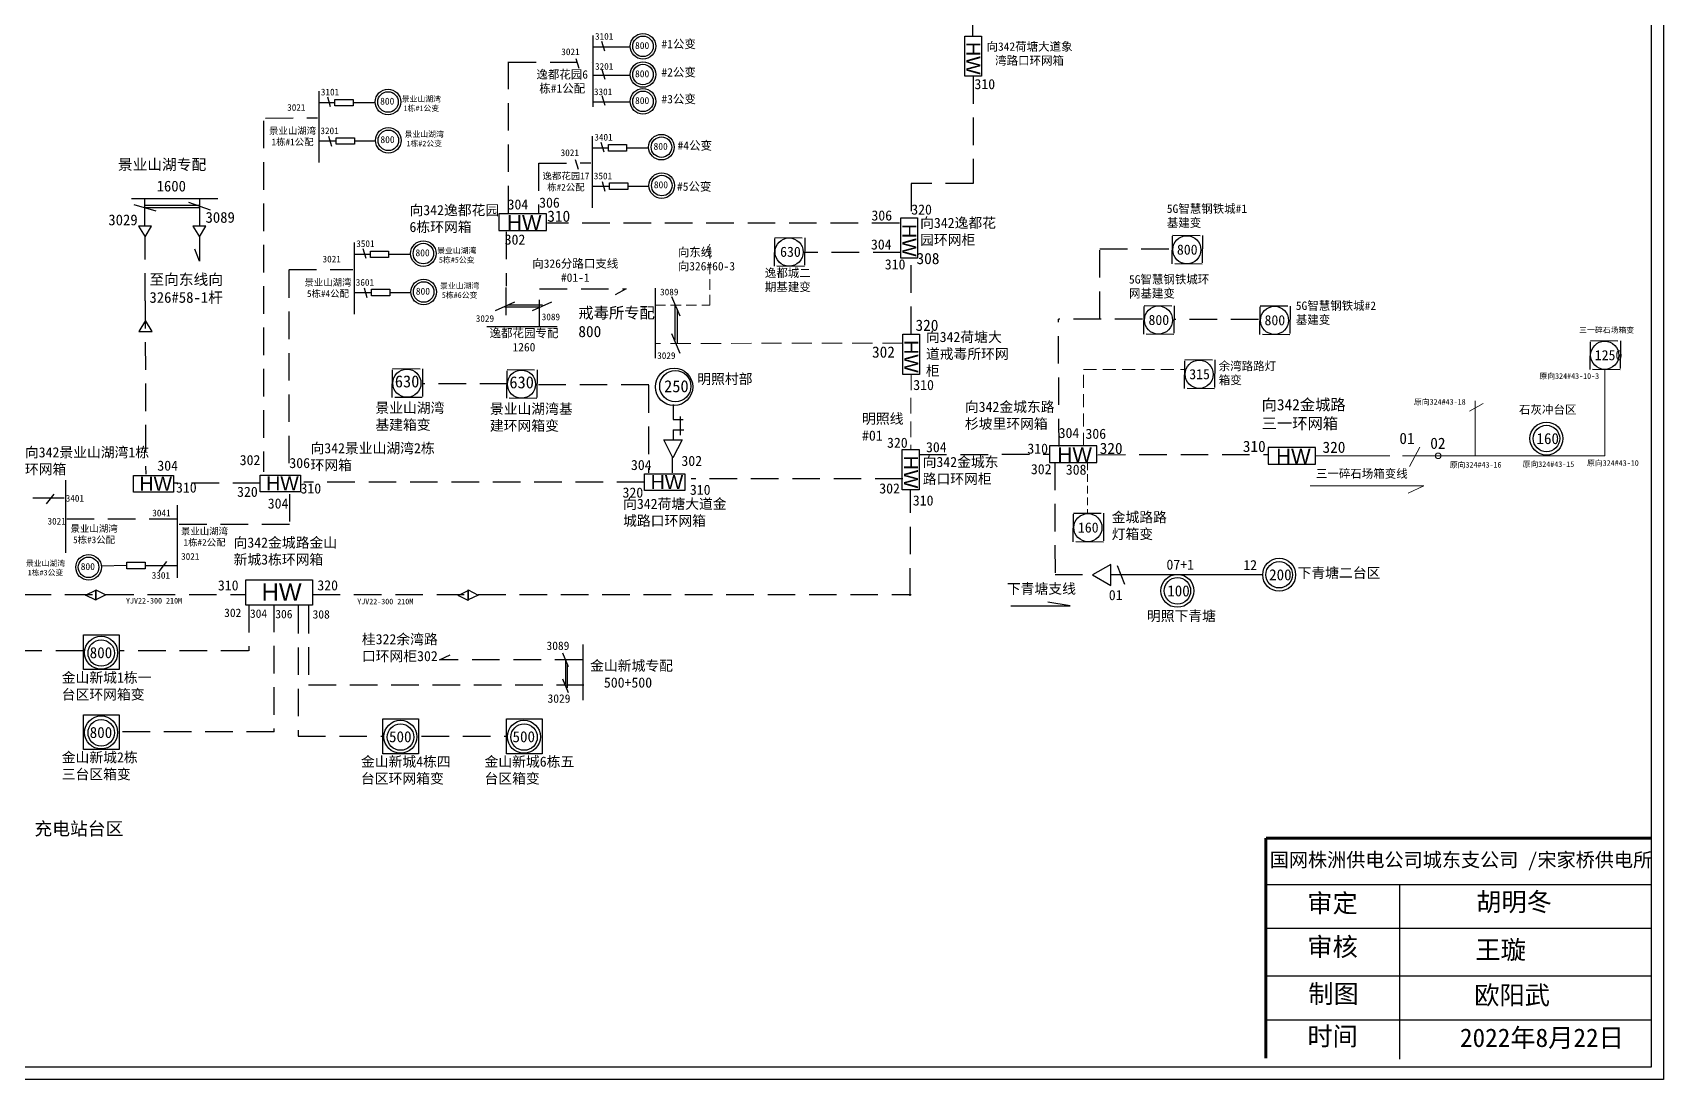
# Model space of a CAD drawing. Extents: x 417 to 858, y 49 to 343.
# Drawn here: x 567.4 to 858.2, y 48.9 to 235.6 of the extents above; entities that cross this region are included whole.
import ezdxf

# ---------------------------------------------------------------- set-up
doc = ezdxf.new("R2010")
doc.units = 0
doc.header["$LTSCALE"] = 0.774411
doc.linetypes.add('DASHED2', pattern=[9.525, 6.35, -3.175])
doc.layers.get('0').update_dxf_attribs({"linetype": 'CONTINUOUS'})
doc.layers.add('0-RefEdit0', color=7, linetype='CONTINUOUS')
doc.layers.add('Layer2', color=1, linetype='CONTINUOUS')
doc.layers.add('MiniCADLayer', color=7, linetype='CONTINUOUS', lineweight=20)
doc.styles.add('仿宋_txtstyle_1.50_0_0', font='simsun.ttc', dxfattribs={"height": 1.5})
doc.styles.add('宋体_txtstyle_0.00_0_0', font='')
doc.styles.add('宋体_txtstyle_1.00_0_0', font='SIMSUN.TTC', dxfattribs={"height": 1})
doc.styles.add('宋体_txtstyle_1.50_0_0', font='SIMSUN.TTC', dxfattribs={"height": 1.5})
doc.styles.add('宋体_txtstyle_1.81_0_0', font='SIMSUN.TTC', dxfattribs={"height": 1.805017})
doc.styles.add('宋体_txtstyle_1.97_0_0', font='SIMSUN.TTC', dxfattribs={"height": 1.967006})
doc.styles.add('宋体_txtstyle_100.00_0_0100', font='SIMSUN.TTC', dxfattribs={"height": 100})
doc.styles.add('宋体_txtstyle_150.00_0_0150', font='SIMSUN.TTC', dxfattribs={"height": 150})
doc.styles.add('宋体_txtstyle_2.00_0_0', font='', dxfattribs={"height": 2})
doc.styles.add('宋体_txtstyle_2.50_0_0', font='SIMSUN.TTC', dxfattribs={"height": 2.5})
doc.styles.add('宋体_txtstyle_200.00_0_0200', font='', dxfattribs={"height": 200})
doc.styles.add('宋体_txtstyle_26.00_0_0', font='', dxfattribs={"height": 26.003762})
doc.styles.add('宋体_txtstyle_3.30_0_0', font='', dxfattribs={"height": 3.3})
doc.styles.add('宋体_txtstyle_5.74_0_0', font='', dxfattribs={"height": 5.738679})
doc.styles.add('宋体_txtstyle_6.55_0_0', font='', dxfattribs={"height": 6.552279})
doc.styles.add('宋体_txtstyle_6.74_0_0', font='', dxfattribs={"height": 6.74255})
doc.styles.get('宋体_txtstyle_0.00_0_0').set_extended_font_data('宋体')
doc.styles.get('宋体_txtstyle_2.00_0_0').set_extended_font_data('宋体')
doc.styles.get('宋体_txtstyle_200.00_0_0200').set_extended_font_data('宋体')
doc.styles.get('宋体_txtstyle_26.00_0_0').set_extended_font_data('宋体')
doc.styles.get('宋体_txtstyle_3.30_0_0').set_extended_font_data('宋体')
doc.styles.get('宋体_txtstyle_5.74_0_0').set_extended_font_data('宋体')
doc.styles.get('宋体_txtstyle_6.55_0_0').set_extended_font_data('宋体')
doc.styles.get('宋体_txtstyle_6.74_0_0').set_extended_font_data('宋体')

msp = doc.modelspace()

# ---------------------------------------------------------------- linework, layer by layer
at = {"color": 0, "linetype": 'DASHED2'}
for p, q in [((735.06, 234.95), (735.06, 251.49)), ((652.19, 230.37), (652.19, 203.07)), ((652.28, 230.31), (667.05, 230.31)), ((608.56, 219.84), (608.56, 157.21)), ((608.92, 220.33), (618.17, 220.38)), ((657.67, 212.27), (666.92, 212.32)), ((657.6, 212.25), (657.6, 203.25)), ((721.94, 201.6), (659.18, 201.6)), ((651.82, 200.05), (651.82, 190.31)), ((722.16, 196.33), (705.07, 196.33)), ((724.03, 181.78), (724.03, 195.23)), ((613.07, 193.29), (624.47, 193.34)), ((613.07, 193.17), (613.07, 156.86)), ((651.79, 190.08), (651.79, 183.23)), ((657.8, 183.01), (657.8, 189.85)), ((657.8, 189.85), (673.23, 189.85)), ((750.42, 161.77), (750.29, 184.46)), ((681.49, 157.04), (681.49, 159.94)), ((676.49, 155.41), (615.77, 155.41)), ((722.53, 155.95), (684.81, 155.95)), ((723.87, 135.14), (723.94, 153.93)), ((536.27, 135.36), (605.43, 135.36)), ((617.32, 135.36), (724.03, 135.36)), ((605.94, 133.51), (605.94, 125.29)), ((610.42, 133.57), (610.42, 110.88)), ((614.72, 133.3), (614.72, 110.09)), ((616.57, 133.33), (616.57, 119.22)), ((576.42, 125.32), (560.2, 125.32)), ((605.87, 125.29), (582.75, 125.29)), ((665.42, 123.72), (639.93, 123.72)), ((616.57, 119.22), (665.67, 119.22)), ((610.47, 110.88), (583.06, 110.88)), ((614.72, 110.09), (629.88, 110.09)), ((636.74, 110.09), (651.91, 110.09))]:
    msp.add_line(p, q, dxfattribs=at)
at = {"color": 0, "linetype": 'Continuous'}
for p, q in [((681.63, 169.21), (681.63, 166.58)), ((681.62, 166.55), (683.36, 166.55)), ((682.86, 167.08), (682.86, 163.79)), ((681.56, 159.7), (679.96, 162.94)), ((679.96, 162.94), (683.22, 162.94)), ((683.22, 162.94), (681.56, 159.7)), ((681.62, 164.71), (683.53, 164.71)), ((681.63, 164.71), (681.63, 163)), ((760.77, 140.5), (762.11, 137.22)), ((576.85, 135.23), (578.64, 136.12)), ((578.64, 134.32), (576.85, 135.23)), ((578.64, 136.21), (580.43, 135.3)), ((578.64, 134.41), (578.64, 136.21)), ((578.64, 136.12), (578.64, 134.32)), ((580.43, 135.3), (578.64, 134.41)), ((643.27, 135.19), (645.06, 136.07)), ((645.06, 134.27), (643.27, 135.19)), ((645.06, 136.16), (646.85, 135.25)), ((645.06, 134.37), (645.06, 136.16)), ((645.06, 136.07), (645.06, 134.27)), ((646.85, 135.25), (645.06, 134.37)), ((752.41, 133.32), (748.43, 133.98)), ((741.79, 133.32), (752.41, 133.32))]:
    msp.add_line(p, q, dxfattribs=at)
at = {"linetype": 'Continuous'}
for p, q in [((787.31, 83.65), (855.91, 83.65)), ((811.12, 83.64), (811.12, 52.48)), ((787.31, 75.84), (855.91, 75.84)), ((787.31, 67.31), (855.91, 67.31)), ((787.31, 59.5), (855.91, 59.5))]:
    msp.add_line(p, q, dxfattribs=at)
at = {"color": 0, "linetype": 'Continuous'}
for points in [[(736.6, 234.95), (736.6, 227.78), (733.61, 227.78), (733.61, 234.95)], [(725.18, 202.5), (725.18, 195.33), (722.2, 195.33), (722.2, 202.5)], [(725.53, 181.78), (725.53, 174.61), (722.54, 174.61), (722.54, 181.78)], [(725.45, 161.18), (725.45, 154.01), (722.46, 154.01), (722.46, 161.18)], [(585.36, 156.6), (592.53, 156.6), (592.53, 153.61), (585.36, 153.61)], [(607.96, 156.66), (615.13, 156.66), (615.13, 153.68), (607.96, 153.68)], [(676.52, 156.88), (683.68, 156.88), (683.68, 153.9), (676.52, 153.9)]]:
    msp.add_lwpolyline(points, close=True, dxfattribs=at)
at = {"color": 0, "lineweight": -2}
for points in [[(650.54, 200.27), (659.02, 200.27), (659.02, 203.25), (650.54, 203.25)], [(748.69, 158.88), (757.17, 158.88), (757.17, 161.86), (748.69, 161.86)], [(787.68, 158.59), (796.16, 158.59), (796.16, 161.57), (787.68, 161.57)]]:
    msp.add_lwpolyline(points, close=True, dxfattribs=at)
at = {"color": 0, "linetype": 'DASHED2'}
msp.add_lwpolyline([(705.03, 193.85), (699.67, 193.9), (699.72, 199.03), (705.08, 198.98)], close=True, dxfattribs=at)
at = {"linetype": 'DASHED2'}
for points in [[(775.95, 194.26), (770.59, 194.32), (770.64, 199.45), (776, 199.39)], [(770.89, 181.73), (765.52, 181.78), (765.58, 186.91), (770.94, 186.85)], [(791.58, 181.67), (786.21, 181.72), (786.27, 186.85), (791.63, 186.8)], [(850.46, 175.44), (845.1, 175.5), (845.15, 180.63), (850.51, 180.57)], [(636.88, 170.46), (631.51, 170.51), (631.57, 175.64), (636.93, 175.59)], [(657.3, 170.29), (651.94, 170.34), (651.99, 175.47), (657.36, 175.42)], [(778.15, 172.05), (772.79, 172.11), (772.84, 177.23), (778.2, 177.18)], [(758.31, 144.7), (752.94, 144.75), (752.99, 149.88), (758.36, 149.83)]]:
    msp.add_lwpolyline(points, close=True, dxfattribs=at)
at = {"linetype": 'Continuous', "const_width": 0.55}
for points in [[(787.27, 91.91), (787.27, 52.61)], [(787.31, 91.91), (855.91, 91.91)]]:
    msp.add_lwpolyline(points, dxfattribs=at)
at = {"color": 0, "linetype": 'Continuous'}
for centre, radius in [((676.22, 233.12), 2.28), ((676.22, 228.08), 2.28), ((630.76, 223.19), 2.28), ((676.22, 223.3), 2.28), ((630.82, 216.34), 2.28), ((679.51, 215.13), 2.28), ((679.57, 208.28), 2.28), ((637.07, 196.15), 2.28), ((637.12, 189.3), 2.28), ((681.77, 172.39), 3.33), ((837.32, 163.16), 2.94), ((577.37, 140.2), 2.28), ((789.66, 138.87), 2.94), ((771.51, 136), 2.94), ((579.61, 124.97), 2.94), ((579.61, 110.74), 2.94), ((632.97, 109.98), 2.94), ((655, 109.98), 2.94)]:
    msp.add_circle(centre, radius, dxfattribs=at)
at = {"color": 0}
for centre, radius in [((676.22, 233.12), 1.83), ((676.22, 228.08), 1.83), ((630.76, 223.19), 1.83), ((676.22, 223.3), 1.83), ((630.82, 216.34), 1.83), ((679.51, 215.13), 1.83), ((679.57, 208.28), 1.83), ((637.07, 196.15), 1.83), ((702.28, 196.42), 2.51), ((637.12, 189.3), 1.83), ((681.99, 172.49), 2.79), ((837.32, 163.16), 2.36), ((577.37, 140.2), 1.83), ((789.66, 138.87), 2.36), ((771.51, 136), 2.36), ((579.63, 124.91), 2.36), ((579.63, 110.68), 2.36), ((633, 109.92), 2.36), ((655.02, 109.92), 2.36)]:
    msp.add_circle(centre, radius, dxfattribs=at)
for centre in [(773.2, 196.83), (768.14, 184.3), (788.83, 184.24), (847.71, 178.01), (634.13, 173.03), (654.56, 172.86), (775.4, 174.62), (755.56, 147.27)]:
    msp.add_circle(centre, 2.51)
at = {"layer": '0-RefEdit0', "color": 7, "linetype": 'Continuous'}
for p, q in [((585.02, 205.98), (600.43, 205.98)), ((585.44, 204.9), (589.39, 203.8)), ((587.27, 204.35), (597.03, 204.35)), ((587.42, 201.06), (587.42, 205.98)), ((595.19, 205.32), (599.07, 203.96)), ((597.13, 205.98), (597.13, 201.06)), ((588.59, 201.06), (586.25, 201.06)), ((586.25, 201.06), (587.45, 199.13)), ((587.45, 199.13), (588.59, 201.06)), ((598.3, 201.06), (595.96, 201.06)), ((595.96, 201.06), (597.16, 199.13)), ((597.16, 199.13), (598.3, 201.06)), ((597.13, 194.81), (596.32, 196.94)), ((587.49, 184.19), (586.35, 182.26)), ((588.69, 182.26), (587.49, 184.19)), ((586.35, 182.26), (588.69, 182.26))]:
    msp.add_line(p, q, dxfattribs=at)
at = {"layer": '0-RefEdit0', "color": 7, "linetype": 'DASHED2'}
for p, q in [((587.45, 187.73), (587.45, 199.13)), ((597.16, 199.11), (597.16, 194.81)), ((587.45, 187.73), (587.55, 156.8))]:
    msp.add_line(p, q, dxfattribs=at)
at = {"layer": 'Layer2', "color": 0}
for p, q in [((667.28, 233.01), (673.84, 233.01)), ((667.29, 235.06), (667.29, 222.3)), ((668.84, 234.03), (669.35, 232.29)), ((664.25, 230.93), (664.76, 229.19)), ((667.28, 227.98), (673.84, 227.98)), ((668.9, 228.99), (669.42, 227.25)), ((618.41, 225.14), (618.41, 212.37)), ((619.96, 224.1), (620.47, 222.36)), ((668.9, 224.34), (669.42, 222.6)), ((618.4, 223.09), (621.21, 223.09)), ((624.63, 223.09), (628.39, 223.09)), ((667.28, 223.2), (673.84, 223.2)), ((618.51, 216.24), (621.5, 216.24)), ((620.17, 217.08), (620.69, 215.33)), ((624.87, 216.24), (628.44, 216.24)), ((667.16, 217.07), (667.16, 204.31)), ((668.71, 216.04), (669.23, 214.3)), ((664.12, 212.94), (664.64, 211.2)), ((667.16, 215.02), (669.96, 215.02)), ((673.38, 215.02), (677.14, 215.02)), ((667.26, 208.18), (670.25, 208.18)), ((668.92, 209.01), (669.44, 207.27)), ((673.62, 208.18), (677.2, 208.18)), ((587.45, 204.8), (597.15, 204.8)), ((624.71, 198.1), (624.71, 185.33)), ((624.71, 196.05), (627.51, 196.05)), ((626.26, 197.06), (626.78, 195.32)), ((630.94, 196.05), (634.69, 196.05)), ((624.81, 189.2), (627.81, 189.2)), ((626.48, 190.04), (626.99, 188.29)), ((631.18, 189.2), (634.75, 189.2)), ((673.23, 189.85), (671.25, 188.81)), ((678.38, 190), (678.38, 177.48)), ((649.91, 186.02), (653.39, 187.53)), ((651.59, 186.67), (657.68, 186.67)), ((652.19, 187.03), (658.28, 187.03)), ((656.52, 186.02), (660, 187.53)), ((681.28, 188.5), (682.79, 185.02)), ((681.92, 186.82), (681.92, 180.73)), ((682.29, 186.22), (682.29, 180.13)), ((648.4, 183.12), (660.93, 183.12)), ((681.28, 181.89), (682.79, 178.41)), ((759.68, 138.9), (786.76, 138.9)), ((665.51, 126.45), (665.51, 116.51)), ((639.93, 123.72), (641.83, 124.61)), ((661.85, 124.94), (662.91, 122.49)), ((662.4, 123.7), (662.4, 119.39)), ((662.68, 122.99), (662.68, 118.69)), ((661.85, 120.32), (662.91, 117.86))]:
    msp.add_line(p, q, dxfattribs=at)
at = {"layer": 'Layer2', "color": 7, "linetype": 'Continuous', "lineweight": 0, "ltscale": 0.209174}
msp.add_line((688.16, 197.81), (687.13, 195.78), dxfattribs=at)
at = {"layer": 'Layer2', "color": 7, "linetype": 'DASHED2', "lineweight": 0, "ltscale": 0.376514}
for p, q in [((688.16, 186.93), (688.16, 197.81)), ((678.38, 186.93), (688.16, 186.93))]:
    msp.add_line(p, q, dxfattribs=at)
at = {"layer": 'Layer2', "color": 7, "linetype": 'DASHED2'}
for p, q in [((757.7, 184.49), (757.7, 197.02)), ((757.7, 197.02), (770.24, 197.02)), ((677.18, 172.66), (677.18, 157.04)), ((608.01, 155.18), (592.57, 155.18)), ((613.18, 153.26), (613.18, 147.83)), ((593.09, 148.8), (573.52, 148.8)), ((613.18, 147.83), (593.34, 147.83))]:
    msp.add_line(p, q, dxfattribs=at)
at = {"layer": 'Layer2', "color": 0, "linetype": 'DASHED2'}
for p, q in [((765.28, 184.46), (750.29, 184.46)), ((785.97, 184.41), (770.98, 184.41)), ((652.05, 172.9), (637.06, 172.9)), ((677.24, 172.73), (657.48, 172.73)), ((725.45, 160.33), (748.66, 160.36)), ((757.35, 160.28), (787.68, 160.34)), ((749.66, 158.88), (749.7, 138.92)), ((749.7, 138.92), (756.51, 138.92))]:
    msp.add_line(p, q, dxfattribs=at)
at = {"layer": 'Layer2', "color": 7, "linetype": 'DASHED2', "lineweight": 0, "ltscale": 0.731943}
msp.add_line((722.54, 180.17), (678.38, 180.13), dxfattribs=at)
at = {"layer": 'Layer2', "color": 7, "linetype": 'DASHED2', "lineweight": 0, "ltscale": 0.568876}
msp.add_line((724.03, 174.61), (723.96, 161.18), dxfattribs=at)
at = {"layer": 'Layer2', "color": 7, "linetype": 'DASHED2', "lineweight": 0, "ltscale": 0.468587}
for p, q in [((754.76, 161.86), (754.76, 175.5)), ((754.76, 175.5), (772.76, 175.5))]:
    msp.add_line(p, q, dxfattribs=at)
at = {"layer": 'Layer2', "color": 7, "linetype": 'Continuous', "lineweight": 0, "ltscale": 1.229363}
msp.add_line((847.75, 160.08), (847.75, 175.33), dxfattribs=at)
at = {"layer": 'Layer2', "color": 7, "linetype": 'Continuous', "lineweight": 0, "ltscale": 0.819168}
for p, q in [((826.03, 169.39), (823.57, 168.07)), ((824.63, 160.08), (824.63, 169.89))]:
    msp.add_line(p, q, dxfattribs=at)
at = {"layer": 'Layer2', "color": 7, "linetype": 'Continuous', "lineweight": 0, "ltscale": 1.203626}
msp.add_line((796.16, 160.08), (809.42, 160.08), dxfattribs=at)
at = {"layer": 'Layer2', "color": 7, "linetype": 'Continuous', "lineweight": 0, "ltscale": 1.592462}
msp.add_line((811.66, 160.08), (847.75, 160.08), dxfattribs=at)
at = {"layer": 'Layer2', "color": 7, "linetype": 'Continuous', "lineweight": 0, "ltscale": 0.491501}
msp.add_line((814.75, 161.6), (812.89, 158.16), dxfattribs=at)
at = {"layer": 'Layer2', "color": 7, "linetype": 'DASHED2', "lineweight": 0, "ltscale": 0.281152}
msp.add_line((755.48, 158.88), (755.48, 149.88), dxfattribs=at)
at = {"layer": 'Layer2', "color": 7}
for p, q in [((573.23, 155.74), (573.23, 142.8)), ((573, 152.51), (567.42, 152.51)), ((569.85, 151.5), (571.22, 153.25)), ((593.19, 151.29), (593.19, 138.35)), ((584.12, 140.51), (579.66, 140.43)), ((593.08, 140.47), (587.5, 140.47)), ((589.93, 139.45), (591.31, 141.21))]:
    msp.add_line(p, q, dxfattribs=at)
at = {"layer": 'Layer2', "color": 7, "linetype": 'Continuous', "lineweight": 0, "ltscale": 0.455093}
for p, q in [((795.2, 154.72), (815.45, 154.72)), ((815.45, 154.72), (812.67, 153.4))]:
    msp.add_line(p, q, dxfattribs=at)
at = {"layer": 'Layer2', "color": 7}
for points in [[(417.09, 342.72), (858.17, 342.72), (858.17, 48.87), (417.09, 48.87)], [(419.27, 340.55), (855.99, 340.55), (855.99, 51.04), (419.27, 51.04)]]:
    msp.add_lwpolyline(points, close=True, dxfattribs=at)
at = {"layer": 'Layer2', "color": 7, "linetype": 'DASHED2'}
msp.add_lwpolyline([(735.1, 227.78), (735.1, 208.62), (724.05, 208.62), (724.05, 202.5)], dxfattribs=at)
at = {"layer": 'Layer2', "color": 0}
for points in [[(621.3, 223.64), (624.56, 223.64), (624.56, 222.48), (621.3, 222.48)], [(621.53, 216.82), (624.78, 216.82), (624.78, 215.66), (621.53, 215.66)], [(670.06, 215.58), (673.31, 215.58), (673.31, 214.42), (670.06, 214.42)], [(670.28, 208.75), (673.54, 208.75), (673.54, 207.59), (670.28, 207.59)], [(627.61, 196.6), (630.86, 196.6), (630.86, 195.44), (627.61, 195.44)], [(627.83, 189.78), (631.09, 189.78), (631.09, 188.62), (627.83, 188.62)], [(584.19, 141.11), (587.45, 141.11), (587.45, 139.95), (584.19, 139.95)], [(756.37, 138.84), (759.62, 136.97), (759.62, 140.72)], [(605.43, 137.96), (617.32, 137.96), (617.32, 133.45), (605.43, 133.45)], [(576.48, 128.14), (582.83, 128.14), (582.83, 121.95), (576.48, 121.95)], [(576.48, 113.91), (582.83, 113.91), (582.83, 107.72), (576.48, 107.72)], [(629.85, 113.15), (636.19, 113.15), (636.19, 106.96), (629.85, 106.96)], [(651.87, 113.15), (658.22, 113.15), (658.22, 106.96), (651.87, 106.96)]]:
    msp.add_lwpolyline(points, close=True, dxfattribs=at)
at = {"layer": 'Layer2', "color": 7, "linetype": 'Continuous', "lineweight": 0, "ltscale": 0.455093}
msp.add_circle((818, 160.08), 0.501, dxfattribs=at)

# ---------------------------------------------------------------- texts
at = {"color": 0}
for s, insert, char_height, width, attachment_point, style in [('3021', (661.66, 232.74), 1.2, 21.6783, 1, '宋体_txtstyle_0.00_0_0'), ('3101', (667.67, 235.49), 1.2, 21.6783, 1, '宋体_txtstyle_0.00_0_0'), ('{\\fSimSun|b0|i0|c134|p2;#1公变}', (682.59, 234.27), 1.5, 11.0361, 2, '宋体_txtstyle_0.00_0_0'), ('{\\fSimSun|b0|i0|c134|p2;向342荷塘大道象湾路口环网箱}', (745.15, 233.82), 1.5, 15.6256, 2, '宋体_txtstyle_0.00_0_0'), ('3201', (667.67, 230.13), 1.2, 21.6783, 1, '宋体_txtstyle_0.00_0_0'), ('{\\fSimSun|b0|i0|c134|p2;逸都花园6栋#1公配}', (661.82, 228.85), 1.5, 11.0361, 2, '宋体_txtstyle_0.00_0_0'), ('{\\fSimSun|b0|i0|c134|p2;#2公变}', (682.59, 229.23), 1.5, 11.0361, 2, '宋体_txtstyle_0.00_0_0'), ('{\\fSimSun|b0|i0|c134|p2;3101}', (618.79, 225.56), 1.2, 21.6783, 1, '宋体_txtstyle_0.00_0_0'), ('{\\fSimSun|b0|i0|c134|p2;景业山湖湾1栋#1公变}', (636.71, 224.23), 1, 7.1729, 2, '宋体_txtstyle_0.00_0_0'), ('3301', (667.48, 225.61), 1.2, 21.6783, 1, '宋体_txtstyle_0.00_0_0'), ('{\\fSimSun|b0|i0|c134|p2;#3公变}', (682.59, 224.45), 1.5, 11.0361, 2, '宋体_txtstyle_0.00_0_0'), ('{\\fSimSun|b0|i0|c134|p2;3021}', (612.78, 222.81), 1.2, 21.6783, 1, '宋体_txtstyle_0.00_0_0'), ('{\\fSimSun|b0|i0|c134|p2;景业山湖湾1栋#1公配}', (613.74, 218.65), 1.2, 8.8289, 2, '宋体_txtstyle_0.00_0_0'), ('{\\fSimSun|b0|i0|c134|p2;3201}', (618.71, 218.65), 1.2, 21.6783, 1, '宋体_txtstyle_0.00_0_0'), ('{\\fSimSun|b0|i0|c134|p2;景业山湖湾1栋#2公变}', (637.22, 217.95), 1, 7.1729, 2, '宋体_txtstyle_0.00_0_0'), ('3401', (667.55, 217.5), 1.2, 21.6783, 1, '宋体_txtstyle_0.00_0_0'), ('{\\fSimSun|b0|i0|c134|p2;#4公变}', (685.46, 216.16), 1.5, 11.0361, 2, '宋体_txtstyle_0.00_0_0'), ('3021', (661.54, 214.74), 1.2, 21.6783, 1, '宋体_txtstyle_0.00_0_0'), ('{\\fSimSun|b0|i0|c134|p2;逸都花园17栋#2公配}', (662.49, 210.59), 1.2, 8.8289, 2, '宋体_txtstyle_0.00_0_0'), ('3501', (667.46, 210.59), 1.2, 21.6783, 1, '宋体_txtstyle_0.00_0_0'), ('{\\fSimSun|b0|i0|c134|p2;#5公变}', (685.36, 208.85), 1.5, 11.0361, 2, '宋体_txtstyle_0.00_0_0'), ('{\\fSimSun|b0|i0|c134|p2;304}', (652.08, 205.82), 1.805, 21.6783, 1, '宋体_txtstyle_0.00_0_0'), ('{\\fSimSun|b0|i0|c134|p2;306}', (657.71, 206.14), 1.805, 21.6783, 1, '宋体_txtstyle_0.00_0_0'), ('306', (716.96, 203.85), 1.805, 21.6783, 1, '宋体_txtstyle_0.00_0_0'), ('320', (724.06, 204.91), 1.805, 21.6783, 1, '宋体_txtstyle_0.00_0_0'), ('{\\fSimSun|b0|i0|c134|p2;向}342{\\fSimSun|b0|i0|c134|p2;逸都花园环网柜}', (725.64, 202.53), 1.805, 14.2401, 1, '宋体_txtstyle_0.00_0_0'), ('{\\fNSimSun|b0|i0|c134|p49;3501}', (625.1, 198.52), 1.2, 21.6783, 1, '宋体_txtstyle_0.00_0_0'), ('302', (651.56, 199.55), 1.805, 21.6783, 1, '宋体_txtstyle_0.00_0_0'), ('304', (716.87, 198.68), 1.805, 21.6783, 1, '宋体_txtstyle_0.00_0_0'), ('{\\fSimSun|b0|i0|c134|p2;800}', (771.43, 197.76), 1.805, 21.6783, 1, '宋体_txtstyle_0.00_0_0'), ('{\\fSimSun|b0|i0|c134|p2;3021}', (619.09, 195.77), 1.2, 21.6783, 1, '宋体_txtstyle_0.00_0_0'), ('{\\fSimSun|b0|i0|c134|p2;景业山湖湾5栋#5公变}', (643.02, 197.19), 1, 7.1729, 2, '宋体_txtstyle_0.00_0_0'), ('{\\fSimSun|b0|i0|c134|p2;向326分路口支线#01-1}', (664.15, 195.12), 1.5, 17.3994, 2, '宋体_txtstyle_0.00_0_0'), ('{\\fSimSun|b0|i0|c134|p2;630}', (700.67, 197.38), 1.8096, 3.8063, 1, '宋体_txtstyle_0.00_0_0'), ('310', (719.34, 195.13), 1.805, 21.6783, 1, '宋体_txtstyle_0.00_0_0'), ('逸都城二\\P期基建变', (702.05, 193.44), 1.5, 11.0361, 2, '宋体_txtstyle_0.00_0_0'), ('{\\fSimSun|b0|i0|c134|p2;景业山湖湾5栋#4公配}', (620.05, 191.61), 1.2, 8.8289, 2, '宋体_txtstyle_0.00_0_0'), ('{\\fNSimSun|b0|i0|c134|p49;3601}', (625.01, 191.61), 1.2, 21.6783, 1, '宋体_txtstyle_0.00_0_0'), ('{\\fSimSun|b0|i0|c134|p2;景业山湖湾5栋#6公变}', (643.53, 190.91), 1, 7.1729, 2, '宋体_txtstyle_0.00_0_0'), ('3029', (646.41, 185.17), 1.2, 21.6783, 1, '宋体_txtstyle_0.00_0_0'), ('3089', (658.17, 185.46), 1.2, 21.6783, 1, '宋体_txtstyle_0.00_0_0'), ('{\\fSimSun|b0|i0|c134|p2;800}', (766.36, 185.22), 1.805, 21.6783, 1, '宋体_txtstyle_0.00_0_0'), ('{\\fSimSun|b0|i0|c134|p2;800}', (787.05, 185.17), 1.805, 21.6783, 1, '宋体_txtstyle_0.00_0_0'), ('{\\fSimSun|b0|i0|c134|p2;逸都花园专配\\P1260}', (655, 182.71), 1.5, 17.3994, 2, '宋体_txtstyle_0.00_0_0'), ('明照村部', (685.91, 174.7), 1.805, 26.3139, 1, '宋体_txtstyle_0.00_0_0'), ('{\\fSimSun|b0|i0|c134|p2;630}', (631.98, 174.43), 2.1415, 4.5044, 1, '宋体_txtstyle_0.00_0_0'), ('{\\fSimSun|b0|i0|c134|p2;630}', (652.4, 174.26), 2.1415, 4.5044, 1, '宋体_txtstyle_0.00_0_0'), ('{\\fSimSun|b0|i0|c134|p2;250}', (679.99, 173.56), 2.1415, 4.5044, 1, '宋体_txtstyle_0.00_0_0'), ('{\\fSimSun|b0|i0|c134|p2;310}', (724.42, 173.62), 1.805, 21.6783, 1, '宋体_txtstyle_0.00_0_0'), ('{\\fSimSun|b0|i0|c134|p2;向342金城东路杉坡里环网箱}', (733.62, 169.72), 1.805, 16.9515, 1, '宋体_txtstyle_0.00_0_0'), ('{\\fSimSun|b0|i0|c134|p2;明照线#01}', (715.28, 167.61), 1.8096, 8.1026, 1, '宋体_txtstyle_0.00_0_0'), ('{\\fSimSun|b0|i0|c134|p2;320}', (719.74, 163.32), 1.805, 21.6783, 1, '宋体_txtstyle_0.00_0_0'), ('{\\fSimSun|b0|i0|c134|p2;向342景业山湖湾1栋环网箱}', (566.02, 161.61), 1.805, 22.7937, 1, '宋体_txtstyle_0.00_0_0'), ('{\\fSimSun|b0|i0|c134|p2;302}', (604.32, 160.23), 1.805, 21.6783, 1, '宋体_txtstyle_0.00_0_0'), ('{\\fSimSun|b0|i0|c134|p2;向342景业山湖湾2栋环网箱}', (616.94, 162.35), 1.805, 22.7937, 1, '宋体_txtstyle_0.00_0_0'), ('{\\fSimSun|b0|i0|c134|p2;302}', (683.08, 160.08), 1.805, 21.6783, 1, '宋体_txtstyle_0.00_0_0'), ('{\\fSimSun|b0|i0|c134|p2;向342金城东路口环网柜}', (726.09, 159.89), 1.805, 15.8017, 1, '宋体_txtstyle_0.00_0_0'), ('{\\fSimSun|b0|i0|c134|p2;304}', (726.69, 162.53), 1.805, 21.6783, 1, '宋体_txtstyle_0.00_0_0'), ('{\\fSimSun|b0|i0|c134|p2;310}', (744.76, 162.27), 1.805, 21.6783, 1, '宋体_txtstyle_0.00_0_0'), ('{\\fSimSun|b0|i0|c134|p2;304}', (589.63, 159.23), 1.805, 21.6783, 1, '宋体_txtstyle_0.00_0_0'), ('{\\fSimSun|b0|i0|c134|p2;306}', (613.17, 159.7), 1.805, 21.6783, 1, '宋体_txtstyle_0.00_0_0'), ('{\\fSimSun|b0|i0|c134|p2;304}', (674.08, 159.35), 1.805, 21.6783, 1, '宋体_txtstyle_0.00_0_0'), ('{\\fSimSun|b0|i0|c134|p2;302}', (745.39, 158.61), 1.805, 21.6783, 1, '宋体_txtstyle_0.00_0_0'), ('{\\fSimSun|b0|i0|c134|p2;308}', (751.62, 158.52), 1.805, 21.6783, 1, '宋体_txtstyle_0.00_0_0'), ('{\\fSimSun|b0|i0|c134|p2;310}', (592.96, 155.33), 1.805, 21.6783, 1, '宋体_txtstyle_0.00_0_0'), ('{\\fSimSun|b0|i0|c134|p2;320}', (603.85, 154.57), 1.805, 21.6783, 1, '宋体_txtstyle_0.00_0_0'), ('{\\fSimSun|b0|i0|c134|p2;310}', (615.16, 155.17), 1.805, 21.6783, 1, '宋体_txtstyle_0.00_0_0'), ('{\\fSimSun|b0|i0|c134|p2;320}', (672.58, 154.43), 1.805, 21.6783, 1, '宋体_txtstyle_0.00_0_0'), ('{\\fSimSun|b0|i0|c134|p2;310}', (684.59, 154.93), 1.805, 21.6783, 1, '宋体_txtstyle_0.00_0_0'), ('{\\fSimSun|b0|i0|c134|p2;302}', (718.36, 155.17), 1.805, 21.6783, 1, '宋体_txtstyle_0.00_0_0'), ('{\\fSimSun|b0|i0|c134|p2;3401}', (573.29, 153.11), 1.2, 21.6783, 1, '宋体_txtstyle_0.00_0_0'), ('{\\fSimSun|b0|i0|c134|p2;304}', (609.32, 152.48), 1.805, 21.6783, 1, '宋体_txtstyle_0.00_0_0'), ('{\\fSimSun|b0|i0|c134|p2;向342荷塘大道金城路口环网箱}', (672.68, 152.42), 1.805, 18.9073, 1, '宋体_txtstyle_0.00_0_0'), ('{\\fSimSun|b0|i0|c134|p2;310}', (724.34, 153.02), 1.805, 21.6783, 1, '宋体_txtstyle_0.00_0_0'), ('{\\fSimSun|b0|i0|c134|p2;3021}', (570.05, 149.02), 1.2, 21.6783, 1, '宋体_txtstyle_0.00_0_0'), ('{\\fSimSun|b0|i0|c134|p2;3041}', (588.73, 150.49), 1.2, 21.6783, 1, '宋体_txtstyle_0.00_0_0'), ('{\\fSimSun|b0|i0|c134|p2;景业山湖湾5栋#3公配}', (578.35, 147.7), 1.2, 8.8289, 2, '宋体_txtstyle_0.00_0_0'), ('{\\fSimSun|b0|i0|c134|p2;景业山湖湾1栋#2公配}', (598.04, 147.24), 1.2, 8.8289, 2, '宋体_txtstyle_0.00_0_0'), ('{\\fSimSun|b0|i0|c134|p2;160}', (753.78, 148.2), 1.805, 21.6783, 1, '宋体_txtstyle_0.00_0_0'), ('3021', (593.87, 142.74), 1.2, 21.6783, 1, '宋体_txtstyle_0.00_0_0'), ('{\\fSimSun|b0|i0|c134|p2;景业山湖湾1栋#3公变}', (569.69, 141.42), 1, 7.1729, 2, '宋体_txtstyle_0.00_0_0'), ('{\\fSimSun|b0|i0|c134|p2;07+1}', (769.56, 141.58), 1.8096, 3.8063, 1, '宋体_txtstyle_0.00_0_0'), ('{\\fSimSun|b0|i0|c134|p2;12}', (783.26, 141.5), 1.8096, 3.8063, 1, '宋体_txtstyle_0.00_0_0'), ('3301', (588.63, 139.35), 1.2, 21.6783, 1, '宋体_txtstyle_0.00_0_0'), ('310', (600.43, 137.88), 1.805, 166.6141, 1, '宋体_txtstyle_26.00_0_0'), ('320', (618.16, 137.89), 1.805, 21.6783, 1, '宋体_txtstyle_0.00_0_0'), ('{\\fSimSun|b0|i0|c134|p2;下青塘支线}', (741.09, 137.29), 1.8096, 13.5548, 1, '宋体_txtstyle_0.00_0_0'), ('YJV22-300 210M', (584.04, 134.74), 1, 21.6783, 1, '宋体_txtstyle_0.00_0_0'), ('YJV22-300 210M', (625.27, 134.6), 1, 21.6783, 1, '宋体_txtstyle_0.00_0_0'), ('{\\fSimSun|b0|i0|c134|p2;01}', (759.28, 136.15), 1.8096, 3.8063, 1, '宋体_txtstyle_0.00_0_0'), ('302', (601.54, 132.84), 1.5, 21.6783, 1, '宋体_txtstyle_0.00_0_0'), ('304', (606.15, 132.69), 1.5, 21.6783, 1, '宋体_txtstyle_0.00_0_0'), ('306', (610.67, 132.61), 1.5, 21.6783, 1, '宋体_txtstyle_0.00_0_0'), ('明照下青塘', (766.08, 132.43), 1.805, 26.3139, 1, '宋体_txtstyle_0.00_0_0'), ('{\\fSimSun|b0|i0|c134|p2;桂322余湾路口环网柜302}', (626.1, 128.28), 1.805, 15.642, 1, '宋体_txtstyle_0.00_0_0'), ('800', (577.57, 125.96), 1.967, 9.9989, 1, '宋体_txtstyle_0.00_0_0'), ('3089', (659.02, 126.96), 1.5, 21.6783, 1, '宋体_txtstyle_0.00_0_0'), ('{\\fSimSun|b0|i0|c134|p2;金山新城1栋一台区环网箱变}', (572.58, 121.44), 1.805, 16.8219, 1, '宋体_txtstyle_0.00_0_0'), ('3029', (659.21, 117.54), 1.5, 21.6783, 1, '宋体_txtstyle_0.00_0_0'), ('800', (577.57, 111.73), 1.967, 9.9989, 1, '宋体_txtstyle_0.00_0_0'), ('500', (630.94, 110.97), 1.967, 9.9989, 1, '宋体_txtstyle_0.00_0_0'), ('500', (652.96, 110.97), 1.967, 9.9989, 1, '宋体_txtstyle_0.00_0_0'), ('{\\fSimSun|b0|i0|c134|p2;金山新城2栋三台区箱变}', (572.58, 107.21), 1.805, 14.2422, 1, '宋体_txtstyle_0.00_0_0'), ('{\\fSimSun|b0|i0|c134|p2;金山新城4栋四台区环网箱变}', (625.94, 106.45), 1.805, 16.4159, 1, '宋体_txtstyle_0.00_0_0'), ('{\\fSimSun|b0|i0|c134|p2;金山新城6栋五台区箱变}', (647.97, 106.45), 1.805, 16.4159, 1, '宋体_txtstyle_0.00_0_0'), ('充电站台区', (567.71, 94.75), 2.328, 16.7819, 1, '宋体_txtstyle_0.00_0_0')]:
    msp.add_mtext(s, dxfattribs=dict(at, insert=insert, char_height=char_height, width=width, attachment_point=attachment_point, style=style))
at = {"color": 0, "linetype": 'Continuous', "attachment_point": 1}
for s, insert, char_height, width, style in [('800', (674.81, 233.88), 1.24, 3.3639, '宋体_txtstyle_0.00_0_0'), ('800', (674.81, 228.84), 1.24, 3.3639, '宋体_txtstyle_0.00_0_0'), ('800', (629.36, 223.95), 1.24, 3.3639, '宋体_txtstyle_0.00_0_0'), ('800', (674.81, 224.06), 1.24, 3.3639, '宋体_txtstyle_0.00_0_0'), ('800', (629.41, 217.1), 1.24, 3.3639, '宋体_txtstyle_0.00_0_0'), ('800', (678.11, 215.89), 1.24, 3.3639, '宋体_txtstyle_0.00_0_0'), ('{\\fSimSun|b0|i0|c134|p2;景业山湖专配}', (582.6, 213), 1.9238, 32.069, '宋体_txtstyle_5.74_0_0'), ('800', (678.16, 209.04), 1.24, 3.3639, '宋体_txtstyle_0.00_0_0'), ('800', (635.66, 196.91), 1.24, 3.3639, '宋体_txtstyle_0.00_0_0'), ('{\\fSimSun|b0|i0|c134|p2;至向东线向326#58-1杆}', (588.22, 192.5), 1.9238, 23.3931, '宋体_txtstyle_6.74_0_0'), ('800', (635.72, 190.06), 1.24, 3.3639, '宋体_txtstyle_0.00_0_0'), ('{\\fArial|b0|i0|c0|p32;HW}', (586.44, 156.39), 2.5, 4.8204, '宋体_txtstyle_0.00_0_0'), ('{\\fArial|b0|i0|c0|p32;HW}', (609.03, 156.45), 2.5, 4.8204, '宋体_txtstyle_0.00_0_0'), ('{\\fArial|b0|i0|c0|p32;HW}', (677.59, 156.67), 2.5, 4.8204, '宋体_txtstyle_0.00_0_0'), ('800', (575.97, 140.96), 1.24, 3.3639, '宋体_txtstyle_0.00_0_0'), ('{\\fSimSun|b0|i0|c134|p2;200}', (787.87, 139.85), 1.967, 4.3406, '宋体_txtstyle_0.00_0_0'), ('{\\fArial|b0|i0|c0|p32;HW}', (608.21, 137.33), 3.071, 5.9213, '宋体_txtstyle_0.00_0_0'), ('{\\fSimSun|b0|i0|c134|p2;100}', (769.7, 136.98), 1.967, 4.3406, '宋体_txtstyle_0.00_0_0')]:
    msp.add_mtext(s, dxfattribs=dict(at, insert=insert, char_height=char_height, width=width, style=style))
at = {"color": 0, "linetype": 'Continuous', "char_height": 2.5, "width": 4.8204, "attachment_point": 1, "rotation": 270, "style": '宋体_txtstyle_0.00_0_0'}
for insert in [(736.38, 233.88), (724.97, 201.42), (725.31, 180.71), (725.24, 160.1)]:
    msp.add_mtext('{\\fArial|b0|i0|c0|p32;HW}', dxfattribs=dict(at, insert=insert))
at = {"color": 0, "linetype": 'DASHED2', "char_height": 1.805, "attachment_point": 1}
for s, insert, width, style in [('{\\fSimSun|b0|i0|c134|p2;310}', (735.33, 227.28), 21.6783, '宋体_txtstyle_0.00_0_0'), ('{\\fSimSun|b0|i0|c134|p2;向}342{\\fSimSun|b0|i0|c134|p2;金城路金山新城3栋环网箱}', (603.22, 145.51), 19.2669, '宋体_txtstyle_6.55_0_0')]:
    msp.add_mtext(s, dxfattribs=dict(at, insert=insert, width=width, style=style))
at = {"linetype": 'Continuous', "attachment_point": 1}
for s, insert, char_height, width, style in [('1600', (589.5, 209.15), 1.924, 3.3337, '宋体_txtstyle_0.00_0_0'), ('3089', (598.22, 203.57), 1.924, 3.3337, '宋体_txtstyle_0.00_0_0'), ('3029', (580.89, 203.12), 1.924, 5.1422, '宋体_txtstyle_0.00_0_0'), ('国网株洲供电公司城东支公司 /宋家桥供电所', (787.98, 89.28), 2.5, 90.2197, '宋体_txtstyle_2.50_0_0'), ('审定', (794.68, 81.94), 3.3, 25.8076, '宋体_txtstyle_0.00_0_0'), ('胡明冬', (824.79, 82.19), 3.3, 25.8076, '宋体_txtstyle_3.30_0_0'), ('审核', (794.68, 74.17), 3.3, 25.8076, '宋体_txtstyle_0.00_0_0'), ('{\\fSimSun|b0|i0|c134|p2;王璇}', (824.66, 73.64), 3.3, 36.3593, '宋体_txtstyle_0.00_0_0'), ('制图', (794.86, 65.78), 3.3, 25.8076, '宋体_txtstyle_0.00_0_0'), ('欧阳武', (824.45, 65.55), 3.3, 44.1385, '宋体_txtstyle_3.30_0_0'), ('时间', (794.68, 58.21), 3.3, 25.8076, '宋体_txtstyle_0.00_0_0'), ('2022年8月22日', (821.9, 57.95), 3.3, 31.6705, '宋体_txtstyle_3.30_0_0')]:
    msp.add_mtext(s, dxfattribs=dict(at, insert=insert, char_height=char_height, width=width, style=style))
at = {"color": 7, "attachment_point": 1}
for s, insert, char_height, width, style in [('{\\fSimSun|b0|i0|c134|p2;向}342{\\fSimSun|b0|i0|c134|p2;逸都花园6栋环网箱}', (634.59, 204.81), 1.805, 16.7812, '宋体_txtstyle_0.00_0_0'), ('{\\fSimSun|b0|i0|c134|p2;5G智慧钢铁城#1基建变}', (769.63, 204.9), 1.5, 14.8822, '宋体_txtstyle_1.50_0_0'), ('{\\fSimSun|b0|i0|c134|p2;5G智慧钢铁城环网基建变}', (762.88, 192.3), 1.5, 14.8822, '宋体_txtstyle_1.50_0_0'), ('3089', (679.28, 189.9), 1.2, 21.6783, '宋体_txtstyle_0.00_0_0'), ('{\\fSimSun|b0|i0|c134|p2;5G智慧钢铁城#2基建变}', (792.63, 187.6), 1.5, 14.8822, '宋体_txtstyle_1.50_0_0'), ('{\\fSimSun|b0|i0|c134|p2;向342荷塘大道戒毒所环网柜}', (726.67, 182.18), 1.805, 15.8017, '宋体_txtstyle_0.00_0_0'), ('3029', (678.76, 178.55), 1.2, 21.6783, '宋体_txtstyle_0.00_0_0'), ('1250', (845.94, 178.94), 1.805, 21.6783, '宋体_txtstyle_1.81_0_0'), ('315', (773.63, 175.55), 1.805, 21.6783, '宋体_txtstyle_1.81_0_0'), ('{\\fSimSun|b0|i0|c134|p2;余湾路路灯箱变}', (778.89, 176.84), 1.5, 12.0047, '宋体_txtstyle_1.50_0_0'), ('{\\fSimSun|b0|i0|c134|p2;景业山湖湾基建箱变}', (628.51, 169.54), 1.805, 13.3604, '宋体_txtstyle_0.00_0_0'), ('{\\fSimSun|b0|i0|c134|p2;景业山湖湾基建环网箱变}', (648.93, 169.37), 1.805, 15.6188, '宋体_txtstyle_0.00_0_0'), ('{\\fSimSun|b0|i0|c134|p2;304}', (750.34, 165.06), 1.805, 21.6783, '宋体_txtstyle_0.00_0_0'), ('{\\fSimSun|b0|i0|c134|p2;306}', (755.12, 164.92), 1.805, 21.6783, '宋体_txtstyle_1.81_0_0'), ('{\\fSimSun|b0|i0|c134|p2;金城路路灯箱变}', (759.8, 150.05), 1.805, 12.0047, '宋体_txtstyle_0.00_0_0'), ('308', (617.32, 132.56), 1.5, 21.6783, '宋体_txtstyle_0.00_0_0'), ('{\\fSimSun|b0|i0|c134|p2;金山新城专配\\P  500+500}', (666.8, 123.56), 1.805, 21.463, '宋体_txtstyle_0.00_0_0')]:
    msp.add_mtext(s, dxfattribs=dict(at, insert=insert, char_height=char_height, width=width, style=style))
at = {"color": 7, "linetype": 'Continuous', "insert": (835.54, 164.14), "char_height": 1.967, "width": 4.3406, "attachment_point": 1, "style": '宋体_txtstyle_1.97_0_0'}
msp.add_mtext('160', dxfattribs=at)
at = {"insert": (792.95, 140.12), "char_height": 1.805, "width": 26.3139, "attachment_point": 1, "style": '宋体_txtstyle_0.00_0_0'}
msp.add_mtext('{\\fSimSun|b0|i0|c134|p2;\\C0;下青塘二台区}', dxfattribs=at)
at = {"layer": 'Layer2', "color": 0, "linetype": 'Continuous', "char_height": 1.9823, "width": 68.6198, "attachment_point": 1, "style": '宋体_txtstyle_0.00_0_0'}
for insert in [(651.98, 203.01), (750.13, 161.62), (789.12, 161.33)]:
    msp.add_mtext('{\\fArial|b0|i0|c0|p32;\\H1.334x;HW}', dxfattribs=dict(at, insert=insert))
at = {"layer": 'Layer2', "color": 7, "linetype": 'DASHED2', "lineweight": 0, "ltscale": 0.219692, "insert": (682.43, 197.15), "char_height": 1.5, "attachment_point": 1, "style": '宋体_txtstyle_0.00_0_0'}
msp.add_mtext('向东线^J向326#60-3', dxfattribs=at)
at = {"layer": 'Layer2', "color": 7, "linetype": 'DASHED2', "lineweight": 0, "ltscale": 0.896667, "insert": (664.7, 186.59), "char_height": 2, "attachment_point": 1, "style": '宋体_txtstyle_0.00_0_0'}
msp.add_mtext('戒毒所专配^J800', dxfattribs=at)
at = {"layer": 'Layer2', "color": 7, "linetype": 'DASHED2', "lineweight": 0, "ltscale": 0.877895, "char_height": 2, "attachment_point": 1, "style": '宋体_txtstyle_0.00_0_0'}
for s, insert in [('320', (724.82, 184.37)), ('302', (717.06, 179.59))]:
    msp.add_mtext(s, dxfattribs=dict(at, insert=insert))
at = {"layer": 'Layer2', "color": 7, "linetype": 'Continuous', "lineweight": 0, "ltscale": 0.68298, "insert": (843.15, 183.01), "char_height": 1, "attachment_point": 1, "style": '宋体_txtstyle_100.00_0_0100'}
msp.add_mtext('三一碎石场箱变', dxfattribs=at)
at = {"layer": 'Layer2', "color": 7, "linetype": 'Continuous', "lineweight": 0, "ltscale": 0.819168, "attachment_point": 1}
for s, insert, char_height, style in [('原向324#43-10-3', (836.06, 174.81), 1, '宋体_txtstyle_1.00_0_0'), ('原向324#43-18', (813.69, 170.2), 1, '宋体_txtstyle_1.00_0_0'), ('石灰冲台区', (832.43, 169.06), 1.5, '宋体_txtstyle_150.00_0_0150'), ('01', (811.09, 164.19), 2, '宋体_txtstyle_2.00_0_0'), ('02', (816.6, 163.32), 2, '宋体_txtstyle_2.00_0_0'), ('原向324#43-16', (820.08, 158.98), 1, '宋体_txtstyle_1.00_0_0'), ('原向324#43-15', (833.06, 159.09), 1, '宋体_txtstyle_100.00_0_0100'), ('原向324#43-10', (844.55, 159.3), 1, '宋体_txtstyle_1.00_0_0')]:
    msp.add_mtext(s, dxfattribs=dict(at, insert=insert, char_height=char_height, style=style))
at = {"layer": 'Layer2', "color": 7, "linetype": 'DASHED2', "lineweight": 0, "ltscale": 0.468587, "char_height": 2, "attachment_point": 1}
for s, insert, style in [('向342金城路^M^J三一环网箱', (786.53, 170.2), '宋体_txtstyle_200.00_0_0200'), ('310', (783.18, 162.77), '宋体_txtstyle_200.00_0_0200'), ('320', (797.39, 162.61), '宋体_txtstyle_2.00_0_0')]:
    msp.add_mtext(s, dxfattribs=dict(at, insert=insert, style=style))
at = {"layer": 'Layer2', "color": 7, "linetype": 'DASHED2', "lineweight": 0, "ltscale": 0.281152, "insert": (757.66, 162.41), "char_height": 2, "attachment_point": 1, "style": '宋体_txtstyle_200.00_0_0200'}
msp.add_mtext('320', dxfattribs=at)
at = {"layer": 'Layer2', "color": 2, "linetype": 'Continuous', "lineweight": 0, "ltscale": 0.455093, "true_color": 0xffff00, "insert": (796.21, 157.65), "char_height": 1.5, "attachment_point": 1, "style": '仿宋_txtstyle_1.50_0_0'}
msp.add_mtext('三一碎石场箱变线', dxfattribs=at)
at = {"layer": 'MiniCADLayer', "color": 7, "ltscale": 1.040457, "char_height": 2, "attachment_point": 1, "style": '宋体_txtstyle_0.00_0_0'}
for s, insert in [('{\\fSimSun|b0|i0|c134|p2;310}', (659.16, 203.82)), ('308', (725, 196.27))]:
    msp.add_mtext(s, dxfattribs=dict(at, insert=insert))

doc.saveas('drawing.dxf')
